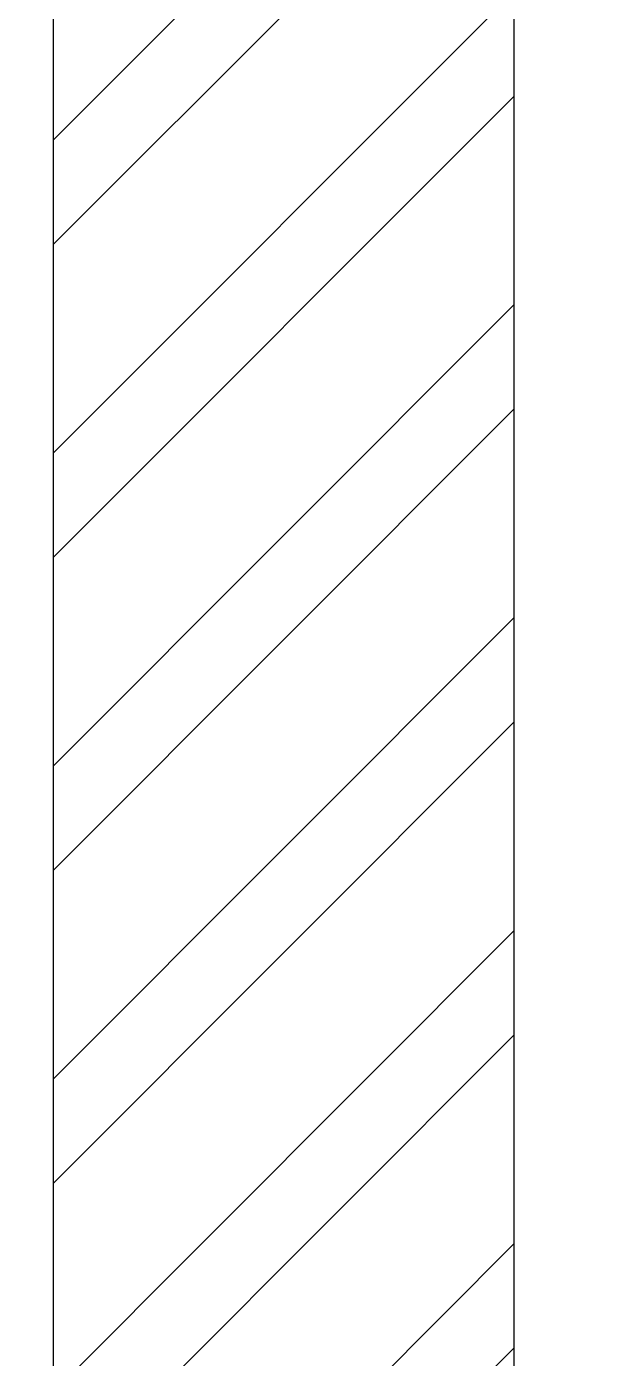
# Model space of a CAD drawing. Header units: feet. Extents: x 2549014 to 2559749, y -5462536 to -5450416.
# Drawn here: x 2557334 to 2557664, y -5460647 to -5459896 of the extents above; entities that cross this region are included whole.
import ezdxf

# ---------------------------------------------------------------- set-up
doc = ezdxf.new("R2010")
doc.units = ezdxf.units.FT
doc.header["$LTSCALE"] = 33
doc.header["$MEASUREMENT"] = 0
doc.layers.add('A-WALL', color=1, linetype='Continuous')
doc.layers.add('LENS-DIM', color=252, linetype='Continuous', lineweight=5)
doc.layers.add('LN-HATCH', color=251, linetype='Continuous', lineweight=0)

# ---------------------------------------------------------------- blocks, each defined once
blk = doc.blocks.new('A$C5bd52c87')
at = {"layer": 'LN-HATCH'}
h = blk.add_hatch(dxfattribs=at)
h.set_pattern_fill('ANSI32', color=256, scale=333, angle=180)
h.set_pattern_definition([(225, (-7269012.479034993, 5277620.569756639), (88.29995930067012, -88.29995930067015), []), (225, (-7269071.345674428, 5277620.569756639), (88.29995930067012, -88.29995930067015), [])])
h.paths.add_polyline_path([(4966.6885955045, 1150.895703239366), (-3808.3114044955, 1150.895703239366), (-3808.3114044955, 890.8957041930406), (4966.6885955045, 890.8957041930406)])
h.paths.add_polyline_path([(-3808.3114044955, 890.8957041930406), (-4068.311405449175, 890.8957041930406), (-4068.311405449175, -2340.104296760634), (-3808.3114044955, -2340.104296760634)])
h.paths.add_polyline_path([(-3808.3114044955, -2600.104296760634), (-4068.311405449175, -2600.104296760634), (-4068.311405449175, -6198.104296760633), (-3808.3114044955, -6198.104296760633)])
h.paths.add_polyline_path([(650.6885955045, -6198.104296760633), (-169.3114044955, -6198.104296760633), (-169.3114044955, -6458.104296760634), (650.6885955045, -6458.104296760634)])
h.paths.add_polyline_path([(6346.626095500774, 1150.895703239366), (5906.6885955045, 1150.895703239366), (5906.6885955045, 890.8957041930406), (6346.626095500774, 890.8957041930406)])
h.paths.add_polyline_path([(4521.626095500775, -480.1042967606336), (4526.688595504499, -480.1042967606336), (4521.626095500775, 890.8957041930406), (4266.688594550825, 890.8957041930406), (4266.688594550825, -1073.104296758771), (4521.626095500775, -1073.104296758771)])
h.paths.add_polyline_path([(5281.626095500776, -423.1042967587709), (5281.626095500776, -583.1042967587709), (6406.751095508226, -583.1042967587709), (6406.751095508226, -2340.104296760634), (6666.751095508226, -2340.104296760634), (6666.751095508226, 890.8957041930406), (6347.954220505432, 890.8957041921095), (6345.422970503569, -423.1042967597022)])
h.paths.add_polyline_path([(4426.6885955045, -2618.104296758771), (4266.688594550825, -2618.104296758771), (4266.688594550825, -6198.104296760633), (4526.688595504499, -6198.104296760633), (4526.688595504499, -3798.104296760634), (6666.751095508224, -3798.104296760634), (6666.751095508224, -2600.104296760634), (6406.751095508226, -2600.104296760634), (6406.751095508226, -3538.104296760634), (4426.6885955045, -3538.104296760633)])
h.paths.add_polyline_path([(4264.188594550826, -2358.104296758771), (4524.1885955045, -2358.104296758771), (4526.626095500774, -1823.104296758771), (4266.688594550825, -1823.104296758771)])
at = {"layer": 'A-WALL'}
for p, q in [((4266.688594550825, -6198.104296760633), (4266.688594549894, -2618.104296758771)), ((4526.688595504499, -3798.104296760634), (4526.688595504499, -6198.104296760633))]:
    blk.add_line(p, q, dxfattribs=at)
blk.add_lwpolyline([(3996.626095500775, -6458.10429675877), (3996.626095500775, -6198.104296758771), (4266.6260945471, -6198.104296758771), (4266.6260945471, -1823.104296758771), (4521.626095500775, -1823.104296758771), (4521.626095500775, -2618.104296756909), (4521.626095500775, -2618.104296756909), (4426.626095500775, -2618.104296756909), (4426.626095500775, -3538.104296758771), (6406.688595504499, -3538.104296758771), (6406.688595504499, -583.1042967587709), (5281.626095500776, -583.1042967587709), (5281.626095500776, -423.1042967587709)], dxfattribs=at)

msp = doc.modelspace()

# ---------------------------------------------------------------- block references
at = {"layer": 'LENS-DIM', "color": 2}
msp.add_blockref('A$C5bd52c87', (2553082.419596491, -5454694.03884032), dxfattribs=at)

doc.saveas('drawing.dxf')
